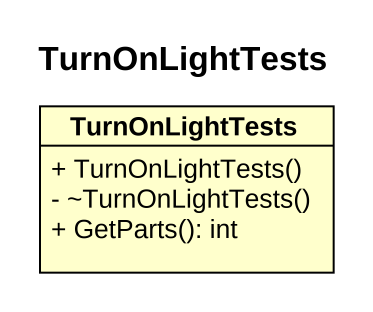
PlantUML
@startuml
title TurnOnLightTests
hide circle
hide empty members
skinparam classAttributeIconSize 0
class TurnOnLightTests {
  + TurnOnLightTests()
  - ~TurnOnLightTests()
  + GetParts(): int
}
@enduml
